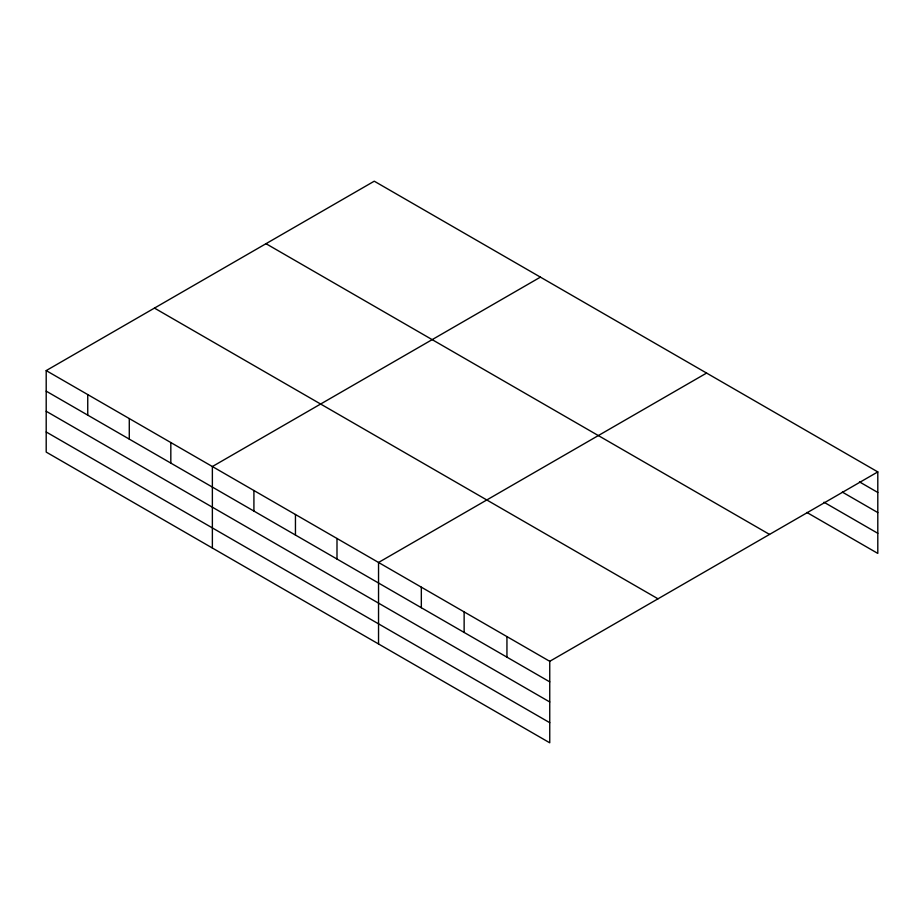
<?xml version="1.0" encoding="UTF-8"?>
<svg xmlns="http://www.w3.org/2000/svg" width="924" height="924" viewBox="0 0 924 924"><rect width="100%" height="100%" fill="white"/><g stroke="black" fill="none" stroke-linecap="round" stroke-linejoin="round"><path stroke-width="1.39" d="M549.745 701.974L549.745 661.318L46.2 370.593L46.2 452.09L549.745 742.804L549.745 701.974L46.2 411.261M806.871 512.45L877.8 553.407L877.8 471.91L374.255 181.196L46.2 370.593M540.424 277.131L212.37 466.539L212.37 548.024M706.594 373.065L378.54 562.473L378.54 643.959M549.745 661.318L877.8 471.91M859.459 481.878L877.8 492.469M842.341 492.099L877.8 512.577M823.989 502.229L877.8 533.298M265.997 243.693L769.542 534.418M154.458 308.096L658.004 598.81M46.2 391.152L549.745 681.866M46.2 431.982L549.745 722.695M506.941 636.601L506.941 657.16M464.137 611.896L464.137 632.443M421.332 587.179L421.332 607.738M336.994 538.484L336.994 559.043M295.449 514.506L295.449 535.054M253.915 490.517L253.915 511.076M170.825 442.55L170.825 463.109M129.279 418.56L129.279 439.119M87.745 394.583L87.745 415.142"/></g></svg>
